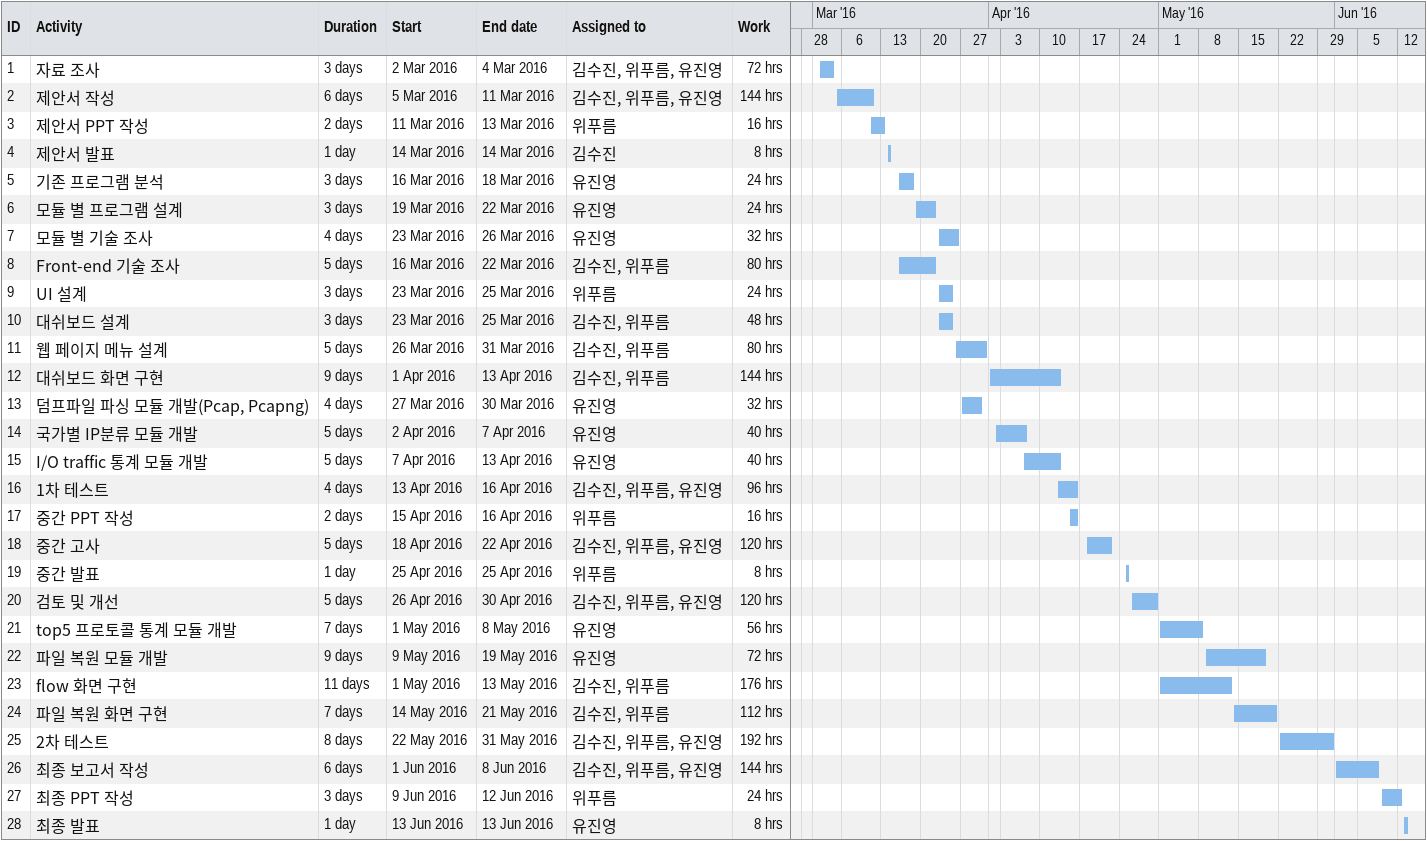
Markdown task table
| ID | Task | Duration | Start | Finish | Resources | Work (h) |
|---|---|---|---|---|---|---|
| 1 | 자료 조사 | 3d | 2016-03-02 | 2016-03-04 | 김수진, 위푸름, 유진영 | 72 |
| 2 | 제안서 작성 | 6d | 2016-03-05 | 2016-03-11 | 김수진, 위푸름, 유진영 | 144 |
| 3 | 제안서 PPT 작성 | 2d | 2016-03-11 | 2016-03-13 | 위푸름 | 16 |
| 4 | 제안서 발표 | 1d | 2016-03-14 | 2016-03-14 | 김수진 | 8 |
| 5 | 기존 프로그램 분석 | 3d | 2016-03-16 | 2016-03-18 | 유진영 | 24 |
| 6 | 모듈 별 프로그램 설계 | 3d | 2016-03-19 | 2016-03-22 | 유진영 | 24 |
| 7 | 모듈 별 기술 조사 | 4d | 2016-03-23 | 2016-03-26 | 유진영 | 32 |
| 8 | Front-end 기술 조사 | 5d | 2016-03-16 | 2016-03-22 | 김수진, 위푸름 | 80 |
| 9 | UI 설계 | 3d | 2016-03-23 | 2016-03-25 | 위푸름 | 24 |
| 10 | 대쉬보드 설계 | 3d | 2016-03-23 | 2016-03-25 | 김수진, 위푸름 | 48 |
| 11 | 웹 페이지 메뉴 설계 | 5d | 2016-03-26 | 2016-03-31 | 김수진, 위푸름 | 80 |
| 12 | 대쉬보드 화면 구현 | 9d | 2016-04-01 | 2016-04-13 | 김수진, 위푸름 | 144 |
| 13 | 덤프파일 파싱 모듈 개발(Pcap, Pcapng) | 4d | 2016-03-27 | 2016-03-30 | 유진영 | 32 |
| 14 | 국가별 IP분류 모듈 개발 | 5d | 2016-04-02 | 2016-04-07 | 유진영 | 40 |
| 15 | I/O traffic 통계 모듈 개발 | 5d | 2016-04-07 | 2016-04-13 | 유진영 | 40 |
| 16 | 1차 테스트 | 4d | 2016-04-13 | 2016-04-16 | 김수진, 위푸름, 유진영 | 96 |
| 17 | 중간 PPT 작성 | 2d | 2016-04-15 | 2016-04-16 | 위푸름 | 16 |
| 18 | 중간 고사 | 5d | 2016-04-18 | 2016-04-22 | 김수진, 위푸름, 유진영 | 120 |
| 19 | 중간 발표 | 1d | 2016-04-25 | 2016-04-25 | 위푸름 | 8 |
| 20 | 검토 및 개선 | 5d | 2016-04-26 | 2016-04-30 | 김수진, 위푸름, 유진영 | 120 |
| 21 | top5 프로토콜 통계 모듈 개발 | 7d | 2016-05-01 | 2016-05-08 | 유진영 | 56 |
| 22 | 파일 복원 모듈 개발 | 9d | 2016-05-09 | 2016-05-19 | 유진영 | 72 |
| 23 | flow 화면 구현 | 11d | 2016-05-01 | 2016-05-13 | 김수진, 위푸름 | 176 |
| 24 | 파일 복원 화면 구현 | 7d | 2016-05-14 | 2016-05-21 | 김수진, 위푸름 | 112 |
| 25 | 2차 테스트 | 8d | 2016-05-22 | 2016-05-31 | 김수진, 위푸름, 유진영 | 192 |
| 26 | 최종 보고서 작성 | 6d | 2016-06-01 | 2016-06-08 | 김수진, 위푸름, 유진영 | 144 |
| 27 | 최종 PPT 작성 | 3d | 2016-06-09 | 2016-06-12 | 위푸름 | 24 |
| 28 | 최종 발표 | 1d | 2016-06-13 | 2016-06-13 | 유진영 | 8 |
